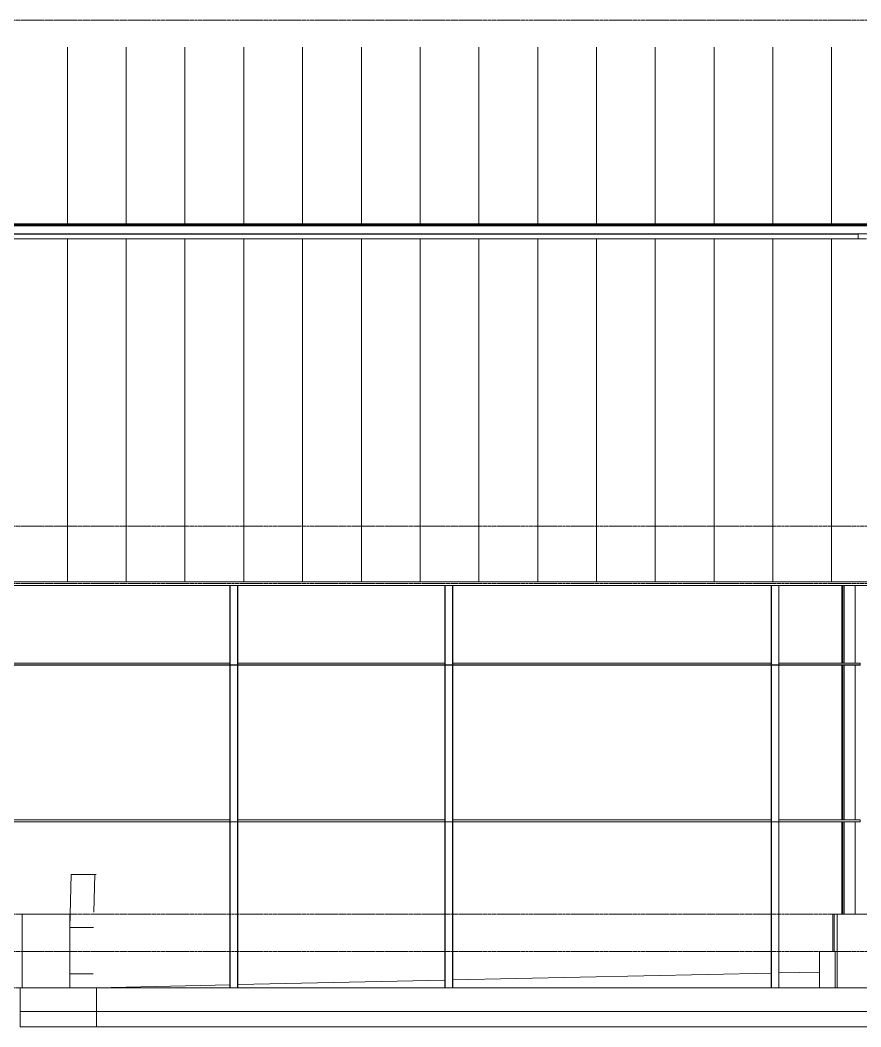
# Model space of a CAD drawing. Header units: centimetres. Extents: x -3046 to 63786, y -269 to 1483.
# Drawn here: x 11385 to 12457, y -50 to 1235 of the extents above; entities that cross this region are included whole.
import ezdxf

# ---------------------------------------------------------------- set-up
doc = ezdxf.new("R2010")
doc.units = ezdxf.units.CM
doc.linetypes.add('Centre', pattern=[3.175, 0.635, -0.475, 1.59, -0.475])
doc.linetypes.add('Hidden', pattern=[0.714375, 0.47625, -0.238125])
for name, color, linetype, lineweight in [('A-FLOR', 7, 'Continuous', 9), ('A-FLOR-LEVL', 7, 'Continuous', 9), ('A-ROOF-OTLN', 7, 'Continuous', 9), ('A-ROOF-PATT', 7, 'Continuous', 9), ('A-WALL', 7, 'Continuous', 9), ('A-WALL-PATT', 7, 'Continuous', 9), ('C-BLDG-PADS', 7, 'Continuous', 9), ('S-BEAM', 7, 'Continuous', 9), ('S-COLS', 7, 'Continuous', 9)]:
    doc.layers.add(name, color=color, linetype=linetype, lineweight=lineweight)

# ---------------------------------------------------------------- blocks, each defined once
blk = doc.blocks.new('HSS Rectangular-Column - 100 x 100 mm-1468480-s01')
at = {"layer": 'S-COLS'}
for p, q in [((11926.9, 513), (11926.9, 411.7)), ((11936.9, 411.7), (11936.9, 513)), ((11926.9, 411.5), (11926.9, 211.7)), ((11936.9, 211.7), (11936.9, 411.5)), ((11926.9, 211.5), (11926.9, 0)), ((11936.9, 0), (11936.9, 211.5)), ((11926.9, 0), (11928.8, 0)), ((11935, 0), (11928.8, 0)), ((11935, 0), (11936.9, 0))]:
    blk.add_line(p, q, dxfattribs=at)
at = {"layer": 'S-COLS', "linetype": 'Hidden'}
for p, q in [((11927.3, 513), (11927.3, 411.7)), ((11936.5, 411.7), (11936.5, 513)), ((11927.3, 411.5), (11927.3, 211.7)), ((11936.5, 211.7), (11936.5, 411.5)), ((11927.3, 211.5), (11927.3, 0)), ((11936.5, 0), (11936.5, 211.5))]:
    blk.add_line(p, q, dxfattribs=at)
blk = doc.blocks.new('M_L Equal Angles - 25 x 25 mm-1641098-s01')
at = {"layer": 'S-BEAM'}
for p, q in [((11653, 214), (11186.9, 214)), ((11186.9, 214), (11186.9, 213.8)), ((11186.9, 212.5), (11186.9, 213.8)), ((11186.9, 211.8), (11186.9, 212.5)), ((12456.4, 211.8), (11186.9, 211.8)), ((11186.9, 211.8), (11186.9, 211.7)), ((11186.9, 211.5), (11186.9, 211.7)), ((12456.4, 211.5), (11186.9, 211.5)), ((11927.5, 214), (11661.8, 214)), ((12343.6, 214), (11936.3, 214)), ((12456.4, 214), (12352.4, 214)), ((12456.4, 213.8), (12456.4, 214)), ((12456.4, 213.8), (12456.4, 212.5)), ((12456.4, 212.5), (12456.4, 211.8)), ((12456.4, 211.7), (12456.4, 211.8)), ((12456.4, 211.7), (12456.4, 211.5))]:
    blk.add_line(p, q, dxfattribs=at)
at = {"layer": 'S-BEAM', "linetype": 'Hidden'}
blk.add_line((11186.9, 211.8), (12456.4, 211.8), dxfattribs=at)
blk = doc.blocks.new('Costanera Perfil Z - Parametrizado - h_30cm-1661547-s01')
at = {"layer": 'S-BEAM'}
for p, q in [((11356.7, 961.5), (11356.7, 962)), ((11356.7, 955.5), (11356.7, 961.5)), ((12454.2, 961.5), (11356.7, 961.5)), ((12454.2, 962), (12454.2, 961.5)), ((12454.2, 961.5), (12454.2, 955.5))]:
    blk.add_line(p, q, dxfattribs=at)
blk = doc.blocks.new('PQ_RVR_EST-01_ZZ_ZZ_MO_T_A_rvt-1-s01')
at = {"layer": 'A-FLOR'}
for p, q in [((11448.1, 94), (11448.7, 94)), ((12424.8, 46), (12427.4, 46)), ((11384.9, 0), (11384.9, -50)), ((11387.3, 0), (11652.4, 0)), ((11662.4, 0), (11926.9, 0)), ((11936.9, 0), (12343, 0)), ((12353, 0), (12427.4, 0)), ((12465.4, -50), (11384.9, -50))]:
    blk.add_line(p, q, dxfattribs=at)
at = {"layer": 'S-COLS'}
for p, q in [((12433, 513), (12433, 413.8)), ((12434.5, 513), (12434.5, 413.8)), ((12436, 513), (12436, 413.8)), ((12450.1, 513), (12450.1, 413.8)), ((12433, 411.5), (12433, 213.8)), ((12434.5, 411.5), (12434.5, 213.8)), ((12436, 411.5), (12436, 213.8)), ((12450.1, 411.5), (12450.1, 213.8)), ((12433, 211.5), (12433, 94)), ((12434.5, 211.5), (12434.5, 94)), ((12436, 211.5), (12436, 94)), ((12450.1, 211.5), (12450.1, 94)), ((11387.3, 94), (11384.8, 94)), ((11387.3, 94), (11387.3, 0)), ((12421.7, 46), (12421.7, 94)), ((12423.3, 94), (12421.7, 94)), ((12423.3, 46), (12423.3, 94)), ((12427.4, 94), (12423.3, 94)), ((12427.4, 0), (12427.4, 94)), ((12487.4, 94), (12427.4, 94)), ((11387.3, 0), (11384.8, 0)), ((12487.4, 0), (12427.4, 0))]:
    blk.add_line(p, q, dxfattribs=at)
at = {"layer": 'S-BEAM', "lineweight": 9}
for name, p in [('Costanera Perfil Z - Parametrizado - h_30cm-1661547-s01', (0, 0)), ('M_L Equal Angles - 25 x 25 mm-1641098-s01', (0, 200)), ('M_L Equal Angles - 25 x 25 mm-1641098-s01', (0, 0)), ('M_L Equal Angles - 25 x 25 mm-1641098-s01', (0, 0))]:
    blk.add_blockref(name, p, dxfattribs=at)
at = {"layer": 'S-COLS', "lineweight": 9}
for p in [(-274.5, 0), (0, 0), (416.1, 0)]:
    blk.add_blockref('HSS Rectangular-Column - 100 x 100 mm-1468480-s01', p, dxfattribs=at)
blk = doc.blocks.new('Ramp - Ramp-1344422-s01')
at = {"layer": 'A-FLOR-LEVL'}
for p, q in [((11448.1, 94), (11387.3, 94)), ((11448.1, 0), (11448.1, 94))]:
    blk.add_line(p, q, dxfattribs=at)

msp = doc.modelspace()

# ---------------------------------------------------------------- hatches: boundary and pattern name
at = {"layer": 'A-ROOF-PATT', "true_color": 0xc0c0c0}
h = msp.add_hatch(dxfattribs=at)
h.set_pattern_fill('FP_3', color=9, style=0, pattern_type=2)
h.set_pattern_definition([(90, (5370.146, 860.836), (-75, 5e-15), [])])
h.paths.add_polyline_path([(6809.4, 974.5), (12499.4, 974.5), (12499.4, 1200.2), (1793.5, 1200.2), (1793.5, 974.5), (6793.8, 974.5)])
at = {"layer": 'A-WALL-PATT', "true_color": 0xc0c0c0}
h = msp.add_hatch(dxfattribs=at)
h.set_pattern_fill('FP_1', color=9, style=0, pattern_type=2)
h.set_pattern_definition([(90, (5370.146, 210.015), (-75, 5e-15), [])])
h.paths.add_polyline_path([(10367.2, 515.5), (11181.5, 515.5), (11181.5, 518), (12464.5, 518), (12464.5, 955.5), (10356.7, 955.5), (10356.7, 943.3), (10358.5, 943.3), (10358.2, 897.9), (10382.2, 897.9), (10382.2, 887.9), (10370.9, 877.9), (10367.2, 877.9), (10367.2, 515.6)])

# ---------------------------------------------------------------- linework, layer by layer
at = {"layer": 'A-FLOR'}
for p, q in [((11448.1, 94), (11448.7, 94)), ((12424.8, 46), (12427.4, 46)), ((12343, 18.7), (11936.9, 9.9)), ((12404.8, 20), (12353, 18.9)), ((11652.4, 0), (11387.3, 0)), ((11652.4, 3.7), (11482.2, 0)), ((11482.2, -50), (11482.2, 0)), ((11926.9, 9.6), (11662.4, 3.9)), ((11926.9, 0), (11662.4, 0)), ((12343, 0), (11936.9, 0)), ((12427.4, 0), (12424.8, 0)), ((11384.9, -30.5), (11384.9, -50)), ((11384.9, -50), (12465.4, -50))]:
    msp.add_line(p, q, dxfattribs=at)
at = {"layer": 'A-FLOR-LEVL', "color": 253, "linetype": 'Centre', "true_color": 0xaaaaaa}
for p, q in [((-3045.5, 1234.5), (14175.5, 1234.5)), ((-3045.5, 588.8), (13858, 588.8)), ((-3045.5, 515.5), (14175.5, 515.5)), ((-3045.5, 94), (13858, 94)), ((-3045.5, 46), (14175.5, 46)), ((-3045.5, 0), (13858, 0))]:
    msp.add_line(p, q, dxfattribs=at)
at = {"layer": 'A-ROOF-OTLN'}
for p, q in [((12501.3, 974.5), (1793.5, 974.5)), ((12499.4, 973.3), (1793.5, 973.3)), ((12499.4, 972), (1793.5, 972)), ((12499.4, 962), (1793.5, 962))]:
    msp.add_line(p, q, dxfattribs=at)
at = {"layer": 'A-WALL'}
for p, q in [((12464.5, 955.5), (10356.7, 955.5)), ((12603.9, 518), (11181.5, 518)), ((11181.5, 513), (12603.9, 513)), ((11448.3, 76.6), (11450, 144.5)), ((11450, 144.5), (11480, 144.5)), ((11480, 144.5), (11478.8, 96.4)), ((11481.8, 144.5), (11480, 144.5)), ((11448.1, 17.5), (11448.3, 76.6)), ((11448.3, 76.6), (11478.3, 76.6)), ((12404.8, 0), (12404.8, 46)), ((12404.8, 46), (12424.8, 46)), ((12424.8, 46), (12424.8, 0)), ((11478.1, 17.5), (11448.1, 17.5))]:
    msp.add_line(p, q, dxfattribs=at)
at = {"layer": 'C-BLDG-PADS'}
for p, q in [((11384.9, 0), (11384.9, -30.5)), ((12353, 0), (12424.8, 0)), ((13209, -30.5), (11384.9, -30.5))]:
    msp.add_line(p, q, dxfattribs=at)

# ---------------------------------------------------------------- block references
at = {"lineweight": 5}
msp.add_blockref('PQ_RVR_EST-01_ZZ_ZZ_MO_T_A_rvt-1-s01', (0, 0), dxfattribs=at)
at = {"layer": 'A-FLOR-LEVL'}
msp.add_blockref('Ramp - Ramp-1344422-s01', (0, 0), dxfattribs=at)

doc.saveas('drawing.dxf')
